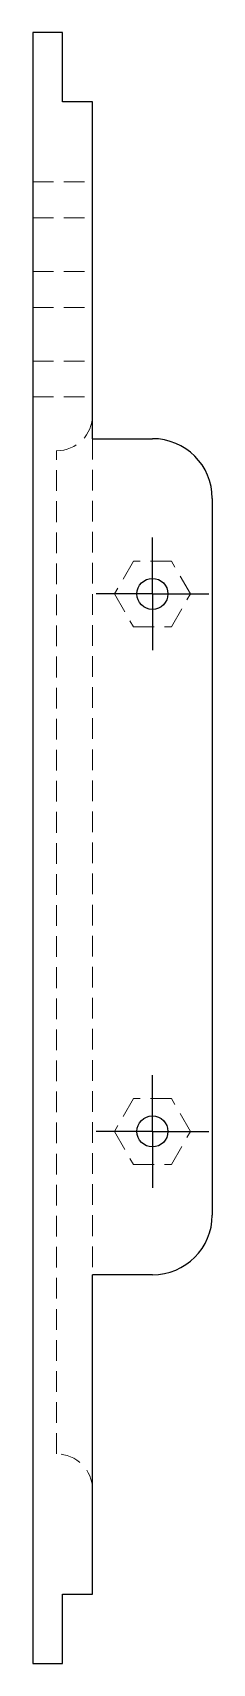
# Model space of a CAD drawing. Header units: millimetres. Extents: x 54 to 228, y 7 to 163.
# Drawn here: x 217.5 to 228.5, y 7 to 107 of the extents above.
import ezdxf

# ---------------------------------------------------------------- set-up
doc = ezdxf.new("R2010")
doc.units = ezdxf.units.MM
doc.linetypes.add('HIDDEN', pattern=[1.905, 1.27, -0.635])
doc.layers.add('10', color=7, linetype='Continuous')

# ---------------------------------------------------------------- blocks, each defined once
blk = doc.blocks.new('SW_CENTERMARKSYMBOL_0')
at = {"layer": '10', "color": 0}
for p, q in [((0, 2.5), (0, 3.45)), ((0, 0), (0, 2.5)), ((-2.5, 0), (-3.45, 0)), ((0, 0), (-2.5, 0)), ((0, 0), (0, -2.5)), ((0, 0), (2.5, 0)), ((2.5, 0), (3.45, 0)), ((0, -2.5), (0, -3.45))]:
    blk.add_line(p, q, dxfattribs=at)
blk = doc.blocks.new('SW_CENTERMARKSYMBOL_1')
at = {"layer": '10', "color": 0}
for p, q in [((0, 2.5), (0, 3.45)), ((0, 0), (0, 2.5)), ((-2.5, 0), (-3.45, 0)), ((0, 0), (-2.5, 0)), ((0, 0), (0, -2.5)), ((0, 0), (2.5, 0)), ((2.5, 0), (3.45, 0)), ((0, -2.5), (0, -3.45))]:
    blk.add_line(p, q, dxfattribs=at)

msp = doc.modelspace()

# ---------------------------------------------------------------- linework, layer by layer
at = {"color": 7, "linetype": 'Continuous', "lineweight": 25}
for p, q in [((217.51, 107), (217.51, 7)), ((219.34, 107), (217.51, 107)), ((219.34, 102.75), (219.34, 107)), ((221.17, 102.75), (219.34, 102.75)), ((221.17, 82.1), (221.17, 102.75)), ((221.17, 82.1), (224.83, 82.1)), ((228.49, 78.44), (228.49, 34.49)), ((224.83, 30.83), (221.17, 30.83)), ((221.17, 11.25), (221.17, 30.83)), ((219.34, 11.25), (221.17, 11.25)), ((219.34, 7), (219.34, 11.25)), ((217.51, 7), (219.34, 7))]:
    msp.add_line(p, q, dxfattribs=at)
at = {"color": 7, "linetype": 'HIDDEN', "lineweight": 18}
for p, q in [((217.51, 97.84), (221.17, 97.84)), ((217.51, 95.65), (221.17, 95.65)), ((217.51, 92.35), (221.17, 92.35)), ((217.51, 90.15), (221.17, 90.15)), ((217.51, 86.86), (221.17, 86.86)), ((217.51, 84.66), (221.17, 84.66)), ((221.17, 82.1), (221.17, 30.83)), ((218.97, 19.84), (218.97, 81.37)), ((223.67, 74.59), (222.51, 72.58)), ((225.99, 74.59), (223.67, 74.59)), ((227.16, 72.58), (225.99, 74.59)), ((222.51, 72.58), (223.67, 70.56)), ((225.99, 70.56), (227.16, 72.58)), ((223.67, 70.56), (225.99, 70.56)), ((223.67, 41.63), (222.51, 39.62)), ((225.99, 41.63), (223.67, 41.63)), ((227.16, 39.62), (225.99, 41.63)), ((222.51, 39.62), (223.67, 37.6)), ((225.99, 37.6), (227.16, 39.62)), ((223.67, 37.6), (225.99, 37.6))]:
    msp.add_line(p, q, dxfattribs=at)
at = {"color": 7, "linetype": 'Continuous', "lineweight": 25}
for centre in [(224.83, 72.58), (224.83, 39.62)]:
    msp.add_circle(centre, 0.952, dxfattribs=at)
at = {"color": 7, "linetype": 'HIDDEN', "lineweight": 18}
for centre, start, end in [((218.97, 83.56), 270, 0), ((218.97, 17.64), 0, 90)]:
    msp.add_arc(centre, 2.2, start, end, dxfattribs=at)
at = {"color": 7, "linetype": 'Continuous', "lineweight": 25}
for centre, start, end in [((224.83, 78.44), 0, 90), ((224.83, 34.49), 270, 0)]:
    msp.add_arc(centre, 3.66, start, end, dxfattribs=at)

# ---------------------------------------------------------------- block references
at = {"layer": '10'}
for name, p in [('SW_CENTERMARKSYMBOL_0', (224.83, 72.58)), ('SW_CENTERMARKSYMBOL_1', (224.83, 39.62))]:
    msp.add_blockref(name, p, dxfattribs=at)

doc.saveas('drawing.dxf')
